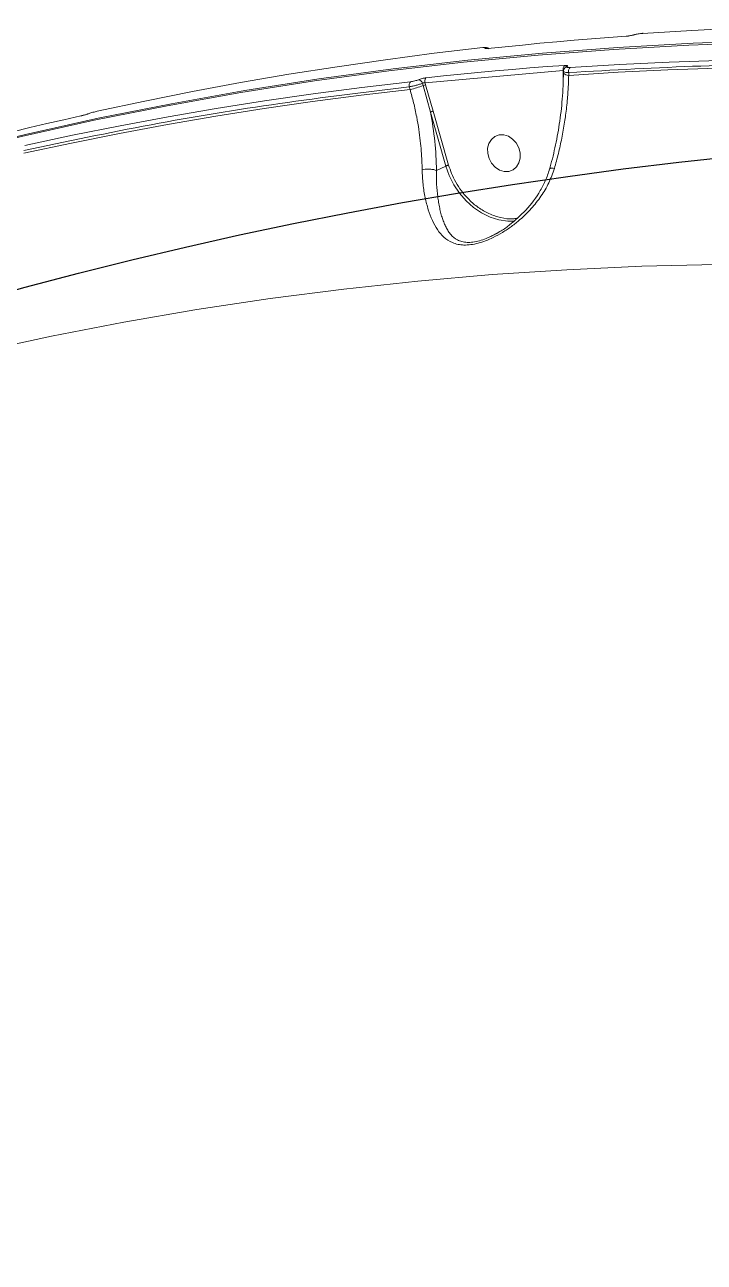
# Model space of a CAD drawing. Header units: millimetres. Extents: x -5609 to 5139, y -3980 to 3221.
# Drawn here: x 2318.7 to 2479.6, y 1221.5 to 1514.3 of the extents above; entities that cross this region are included whole.
import ezdxf

# ---------------------------------------------------------------- set-up
doc = ezdxf.new("R2010")
doc.units = ezdxf.units.MM
doc.layers.add('DIKOM_ОБЪЕКТ', color=7, linetype='Continuous')
doc.layers.add('DIKOM_РАЗМЕР_ОБЪЕКТА', color=7, linetype='Continuous')

# ---------------------------------------------------------------- blocks, each defined once
blk = doc.blocks.new('A$Cc336a1e3')
at = {"color": 8, "linetype": 'Continuous', "lineweight": 15}
for p, q in [((5281.32, 2784.53), (5281.46, 2784.54)), ((5266.38, 2776.43), (5266.52, 2776.5)), ((5266.38, 2776.3), (5266.35, 2773.97)), ((5266.38, 2776.3), (5266.45, 2776.28))]:
    blk.add_line(p, q, dxfattribs=at)
at = {"color": 7, "linetype": 'Continuous', "lineweight": 15}
for p, q in [((5233.67, 2773.52), (5266.38, 2776.43)), ((5266.38, 2776.43), (5266.38, 2776.3)), ((5233.81, 2773.03), (5233.67, 2773.52)), ((5266.44, 2776.3), (5266.44, 2775.89)), ((5267.69, 2775.92), (5267.68, 2775.27)), ((5230.12, 2771.93), (5229.94, 2772.56)), ((5233.03, 2773.41), (5233.19, 2772.84)), ((5234.95, 2766.59), (5233.19, 2772.84)), ((5235.62, 2766.8), (5233.81, 2773.03)), ((5234.95, 2766.59), (5238.59, 2753.81)), ((5239.25, 2754.02), (5235.62, 2766.8)), ((5238.59, 2753.81), (5236.37, 2752.77))]:
    blk.add_line(p, q, dxfattribs=at)
at = {"color": 7, "linetype": 'Continuous', "lineweight": 15, "flags": 128}
for points in [[(5379.58, 2786.62), (5367.71, 2786.98), (5355.85, 2787.19), (5344.01, 2787.24), (5332.19, 2787.14), (5320.39, 2786.89), (5308.62, 2786.48), (5296.87, 2785.92), (5285.14, 2785.21)], [(5285.14, 2785.21), (5285.24, 2785.23), (5285.31, 2785.22)], [(5314.09, 2783.02), (5296.16, 2782.39), (5278.3, 2781.41), (5260.49, 2780.08), (5242.76, 2778.39), (5225.1, 2776.34), (5207.51, 2773.94), (5190.01, 2771.19), (5172.6, 2768.09), (5155.29, 2764.63), (5138.07, 2760.83), (5120.96, 2756.67), (5103.96, 2752.17), (5087.08, 2747.32), (5070.31, 2742.13), (5053.68, 2736.59)], [(5054.68, 2737.07), (5071.32, 2742.6), (5088.09, 2747.8), (5104.97, 2752.65), (5121.97, 2757.15), (5139.08, 2761.3), (5156.3, 2765.11), (5173.61, 2768.56), (5191.02, 2771.67), (5208.52, 2774.42), (5226.1, 2776.82), (5243.77, 2778.86), (5261.5, 2780.55), (5279.31, 2781.89), (5297.17, 2782.87), (5315.1, 2783.49)], [(5281.32, 2784.53), (5277.21, 2784.23), (5273.11, 2783.91), (5269.01, 2783.58), (5264.91, 2783.22), (5260.82, 2782.85), (5256.74, 2782.45), (5252.65, 2782.04), (5248.57, 2781.61)], [(5283.23, 2784.87), (5283.1, 2784.85), (5283.04, 2784.83)], [(5247.36, 2781.84), (5235.82, 2780.49), (5224.3, 2778.98), (5212.83, 2777.32), (5201.39, 2775.51), (5189.98, 2773.55), (5178.62, 2771.44), (5167.3, 2769.18), (5156.02, 2766.77)], [(5248.57, 2781.61), (5248.67, 2781.63), (5248.73, 2781.63)], [(5233.95, 2774.71), (5238.03, 2775.14), (5242.11, 2775.55), (5246.2, 2775.95), (5250.29, 2776.32), (5254.39, 2776.68), (5258.49, 2777.01), (5262.59, 2777.33), (5266.69, 2777.63)], [(5267.68, 2775.27), (5279.42, 2775.99), (5291.19, 2776.55), (5302.98, 2776.96), (5314.79, 2777.21), (5326.62, 2777.31), (5338.48, 2777.26), (5350.35, 2777.05), (5362.24, 2776.69)], [(5268, 2777.12), (5279.72, 2777.83), (5291.47, 2778.39), (5303.25, 2778.8), (5315.05, 2779.05), (5326.87, 2779.15), (5338.71, 2779.1), (5350.57, 2778.89), (5362.44, 2778.53)], [(5138.87, 2758.68), (5150.15, 2761.09), (5161.48, 2763.35), (5172.84, 2765.46), (5184.24, 2767.42), (5195.68, 2769.23), (5207.16, 2770.89), (5218.67, 2772.4), (5230.22, 2773.75)], [(5138.67, 2756.82), (5149.96, 2759.24), (5161.3, 2761.5), (5172.67, 2763.62), (5184.09, 2765.58), (5195.54, 2767.4), (5207.04, 2769.06), (5218.56, 2770.57), (5230.12, 2771.93)], [(5152.19, 2765.7), (5148.15, 2764.78), (5144.11, 2763.85), (5140.08, 2762.89), (5136.05, 2761.92), (5132.03, 2760.92), (5128.02, 2759.91), (5124.01, 2758.88), (5120.01, 2757.83)], [(5152.9, 2765.87), (5152.92, 2765.87), (5152.92, 2765.87)], [(5256.19, 2756.92), (5255.87, 2758.15), (5255.26, 2759.27), (5254.41, 2760.2), (5253.4, 2760.86), (5252.3, 2761.19), (5251.21, 2761.18), (5250.21, 2760.81), (5249.38, 2760.12), (5248.79, 2759.17), (5248.49, 2758.04), (5248.51, 2756.8), (5248.83, 2755.57), (5249.44, 2754.45), (5250.29, 2753.52), (5251.3, 2752.86), (5252.4, 2752.52), (5253.5, 2752.54), (5254.5, 2752.91), (5255.32, 2753.59), (5255.91, 2754.54), (5256.21, 2755.68), (5256.19, 2756.92)], [(5302.75, 2730.54), (5284.97, 2730.09), (5267.24, 2729.28), (5249.58, 2728.11), (5231.98, 2726.58), (5214.46, 2724.69), (5197.01, 2722.44), (5179.65, 2719.83), (5162.37, 2716.86), (5145.19, 2713.54), (5128.11, 2709.86), (5111.14, 2705.82), (5094.28, 2701.43)]]:
    blk.add_lwpolyline(points, dxfattribs=at)
at = {"color": 8, "linetype": 'Continuous', "lineweight": 15, "flags": 128}
for points in [[(5267.68, 2775.27), (5267.32, 2775.35), (5267.02, 2775.43), (5266.77, 2775.54), (5266.58, 2775.65), (5266.47, 2775.77), (5266.44, 2775.89), (5266.44, 2775.9)], [(5254.8, 2740.73), (5253.27, 2740.74), (5251.17, 2741.06), (5249.09, 2741.71), (5247.07, 2742.7), (5245.17, 2743.98), (5243.41, 2745.55), (5241.85, 2747.35), (5240.5, 2749.36), (5239.41, 2751.53), (5238.59, 2753.81)]]:
    blk.add_lwpolyline(points, dxfattribs=at)
at = {"color": 7, "linetype": 'Continuous', "lineweight": 15}
for centre, radius, start, end in [((5267.53, 2776.77), 1.19, 134.2387, 196.7118), ((5231.04, 2772.93), 1.16, 135.0708, 198.6702), ((5232, 2773.18), 1.06, 12.3349, 85.3505), ((5226.1, 2790.97), 19.47, 281.9221, 291.3636), ((5234.61, 2769.23), 3.88, 101.8947, 111.369)]:
    blk.add_arc(centre, radius, start, end, dxfattribs=at)
for points, knots in [([(5285.14, 2785.21), (5284.98, 2785.19), (5284.66, 2785.17), (5284.12, 2785.09), (5283.61, 2784.98), (5283.36, 2784.91), (5283.23, 2784.87)], [0, 0, 0, 0, 0.250021, 0.499862, 0.749861, 1, 1, 1, 1]), ([(5285.27, 2785.23), (5285.09, 2785.21), (5284.71, 2785.18), (5284.3, 2785.11), (5284.1, 2785.08)], [0, 0, 0, 0, 0.500198, 1, 1, 1, 1]), ([(5283.23, 2784.87), (5283.1, 2784.83), (5282.84, 2784.76), (5282.33, 2784.66), (5281.79, 2784.57), (5281.48, 2784.54), (5281.32, 2784.53)], [0, 0, 0, 0, 0.250102, 0.50009, 0.750003, 1, 1, 1, 1]), ([(5283.04, 2784.83), (5282.94, 2784.8), (5282.73, 2784.74), (5282.3, 2784.66), (5281.85, 2784.59), (5281.58, 2784.56), (5281.45, 2784.55)], [0, 0, 0, 0, 0.248226, 0.497889, 0.748527, 1, 1, 1, 1]), ([(5284.1, 2785.08), (5284.1, 2785.08), (5283.9, 2785.04), (5283.49, 2784.97), (5283.19, 2784.88), (5283.04, 2784.83)], [0, 0, 0, 0, 0.000986, 0.499292, 1, 1, 1, 1]), ([(5247.97, 2781.73), (5248.01, 2781.76), (5248.11, 2781.82), (5248.02, 2781.87), (5247.78, 2781.88), (5247.5, 2781.86), (5247.36, 2781.84)], [0, 0, 0, 0, 0.250279, 0.500254, 0.750131, 1, 1, 1, 1]), ([(5248.85, 2781.61), (5248.81, 2781.64), (5248.65, 2781.79), (5248.2, 2781.88), (5247.73, 2781.87), (5247.49, 2781.86)], [0, 0, 0, 0, 0.121185, 0.537193, 1, 1, 1, 1]), ([(5248.57, 2781.61), (5248.43, 2781.6), (5248.16, 2781.58), (5247.91, 2781.59), (5247.82, 2781.64), (5247.92, 2781.7), (5247.97, 2781.73)], [0, 0, 0, 0, 0.249798, 0.499717, 0.749736, 1, 1, 1, 1]), ([(5266.95, 2777.23), (5266.88, 2777.16), (5266.73, 2777.04), (5266.57, 2776.81), (5266.46, 2776.55), (5266.45, 2776.38), (5266.44, 2776.3)], [0, 0, 0, 0, 0.241946, 0.491928, 0.745778, 1, 1, 1, 1]), ([(5266.69, 2777.63), (5266.84, 2777.63), (5267.12, 2777.65), (5267.38, 2777.6), (5267.48, 2777.51), (5267.39, 2777.42), (5267.35, 2777.38)], [0, 0, 0, 0, 0.249927, 0.499754, 0.749735, 1, 1, 1, 1]), ([(5267.35, 2777.38), (5267.3, 2777.33), (5267.21, 2777.24), (5267.31, 2777.15), (5267.57, 2777.1), (5267.85, 2777.11), (5268, 2777.12)], [0, 0, 0, 0, 0.250233, 0.500247, 0.750114, 1, 1, 1, 1]), ([(5268, 2777.12), (5267.94, 2777.07), (5267.82, 2776.97), (5267.7, 2776.67), (5267.64, 2776.3), (5267.67, 2776.04), (5267.69, 2775.92)], [0, 0, 0, 0, 0.240676, 0.500029, 0.759382, 1, 1, 1, 1]), ([(5267.69, 2775.92), (5278.11, 2776.51), (5298.95, 2777.7), (5330.43, 2778.17), (5351.51, 2777.61), (5362.05, 2777.33)], [0, 0, 0, 0, 0.333328, 0.666672, 1, 1, 1, 1]), ([(5230.22, 2773.75), (5230.38, 2773.77), (5230.69, 2773.82), (5231.22, 2773.94), (5231.71, 2774.08), (5231.96, 2774.18), (5232.08, 2774.24)], [0, 0, 0, 0, 0.249945, 0.499839, 0.749843, 1, 1, 1, 1]), ([(5232.08, 2774.24), (5232.21, 2774.29), (5232.46, 2774.39), (5232.95, 2774.53), (5233.48, 2774.65), (5233.79, 2774.69), (5233.95, 2774.71)], [0, 0, 0, 0, 0.250203, 0.500193, 0.749996, 1, 1, 1, 1]), ([(5233.03, 2773.41), (5233.07, 2773.43), (5233.15, 2773.46), (5233.27, 2773.49), (5233.33, 2773.5)], [0, 0, 0, 0, 0.495377, 1, 1, 1, 1]), ([(5233.33, 2773.5), (5233.38, 2773.51), (5233.5, 2773.52), (5233.61, 2773.52), (5233.67, 2773.52)], [0, 0, 0, 0, 0.46575, 1, 1, 1, 1]), ([(5233.95, 2774.71), (5233.89, 2774.67), (5233.77, 2774.57), (5233.66, 2774.27), (5233.61, 2773.89), (5233.65, 2773.64), (5233.67, 2773.52)], [0, 0, 0, 0, 0.240587, 0.500043, 0.759452, 1, 1, 1, 1]), ([(5266.44, 2775.9), (5266.38, 2773.83), (5266.26, 2769.8), (5265.53, 2763.8), (5264.52, 2758.2), (5263.59, 2754.7), (5263.15, 2753.02)], [0, 0, 0, 0, 0.273646, 0.530909, 0.774285, 1, 1, 1, 1]), ([(5264.29, 2753.24), (5264.62, 2754.41), (5265.27, 2756.76), (5266.08, 2760.44), (5266.62, 2763.49), (5266.97, 2765.94), (5267.2, 2767.79), (5267.38, 2769.63), (5267.53, 2771.61), (5267.64, 2773.45), (5267.67, 2774.73), (5267.68, 2775.27)], [0, 0, 0, 0, 0.16294, 0.328006, 0.500244, 0.573837, 0.656943, 0.749552, 0.82272, 0.92485, 1, 1, 1, 1]), ([(5138.67, 2757.49), (5148.7, 2759.6), (5168.76, 2763.8), (5199.2, 2768.82), (5219.7, 2771.31), (5229.94, 2772.56)], [0, 0, 0, 0, 0.33333, 0.666674, 1, 1, 1, 1]), ([(5229.94, 2772.56), (5230.22, 2772.61), (5230.73, 2772.7), (5231.6, 2772.91), (5232.41, 2773.16), (5232.83, 2773.32), (5233.03, 2773.41)], [0, 0, 0, 0, 0.263707, 0.499736, 0.75059, 1, 1, 1, 1]), ([(5230.12, 2771.93), (5230.41, 2770.88), (5231, 2768.74), (5231.68, 2765.57), (5232.2, 2762.56), (5232.55, 2759.85), (5232.79, 2757.38), (5232.93, 2755.09), (5232.96, 2753.63), (5232.98, 2752.94)], [0, 0, 0, 0, 0.166907, 0.343406, 0.499295, 0.637443, 0.766945, 0.887793, 1, 1, 1, 1]), ([(5152.9, 2765.87), (5152.78, 2765.84), (5152.52, 2765.77), (5152.3, 2765.72), (5152.19, 2765.7)], [0, 0, 0, 0, 0.497641, 1, 1, 1, 1]), ([(5152.92, 2765.87), (5152.81, 2765.84), (5152.59, 2765.79), (5152.4, 2765.74), (5152.31, 2765.72)], [0, 0, 0, 0, 0.499165, 1, 1, 1, 1]), ([(5154.1, 2766.23), (5154.02, 2766.21), (5153.86, 2766.15), (5153.56, 2766.06), (5153.24, 2765.96), (5153.01, 2765.9), (5152.9, 2765.87)], [0, 0, 0, 0, 0.249816, 0.500256, 0.750447, 1, 1, 1, 1]), ([(5156.02, 2766.77), (5155.86, 2766.73), (5155.55, 2766.66), (5155.01, 2766.52), (5154.5, 2766.37), (5154.24, 2766.28), (5154.1, 2766.23)], [0, 0, 0, 0, 0.250182, 0.500166, 0.750046, 1, 1, 1, 1]), ([(5235.62, 2766.8), (5235.56, 2766.79), (5235.48, 2766.77), (5235.35, 2766.73), (5235.25, 2766.7), (5235.16, 2766.67), (5235.05, 2766.64), (5234.99, 2766.61), (5234.95, 2766.59)], [0, 0, 0, 0, 0.239423, 0.368312, 0.49992, 0.63182, 0.760583, 1, 1, 1, 1]), ([(5236.37, 2752.77), (5236.3, 2755.06), (5236.16, 2759.62), (5235.35, 2764.27), (5234.95, 2766.59)], [0, 0, 0, 0, 0.500719, 1, 1, 1, 1]), ([(5232.98, 2752.94), (5233.03, 2751.77), (5233.13, 2749.45), (5233.66, 2746.28), (5234.4, 2743.41), (5235.37, 2740.88), (5236.57, 2738.69), (5238.09, 2736.89), (5239.75, 2735.77), (5241.42, 2735.24), (5242.87, 2735.07), (5244.49, 2735.16), (5246.23, 2735.51), (5248.02, 2736.09), (5249.97, 2736.93), (5252.05, 2738.08), (5254.17, 2739.5), (5256.48, 2741.35), (5258.87, 2743.69), (5261.17, 2746.61), (5263.07, 2749.78), (5263.89, 2752.09), (5264.29, 2753.24)], [0, 0, 0, 0, 0.061028, 0.122223, 0.183667, 0.245487, 0.307598, 0.369819, 0.433523, 0.466864, 0.498203, 0.530695, 0.563163, 0.594249, 0.627589, 0.669738, 0.711894, 0.753655, 0.815789, 0.877566, 0.938676, 1, 1, 1, 1]), ([(5232.98, 2752.94), (5233.21, 2752.97), (5233.63, 2753.04), (5234.23, 2753.07), (5234.59, 2753.06), (5234.75, 2753.06), (5234.79, 2753.05), (5234.8, 2753.05), (5234.81, 2753.05), (5234.81, 2753.05), (5235.12, 2753.05), (5235.75, 2752.97), (5236.17, 2752.83), (5236.37, 2752.77)], [0, 0, 0, 0, 0.208175, 0.368055, 0.466871, 0.49207, 0.498509, 0.50023, 0.50068, 0.500805, 0.500934, 0.758142, 1, 1, 1, 1]), ([(5238.59, 2753.81), (5238.63, 2753.83), (5238.71, 2753.87), (5238.89, 2753.92), (5239.08, 2753.98), (5239.19, 2754.01), (5239.25, 2754.02)], [0, 0, 0, 0, 0.249969, 0.499905, 0.749961, 1, 1, 1, 1]), ([(5263.28, 2753.47), (5262.97, 2752.51), (5262.38, 2750.61), (5260.57, 2747.14), (5257.82, 2743.36), (5255, 2740.99), (5253.65, 2739.87)], [0, 0, 0, 0, 0.179749, 0.354852, 0.692701, 1, 1, 1, 1]), ([(5236.37, 2752.77), (5236.37, 2752.77), (5236.37, 2752.77), (5236.37, 2752.77), (5236.37, 2752.77)], [0, 0, 0, 0, 0.463811, 1, 1, 1, 1]), ([(5251.51, 2738.39), (5250.93, 2738.03), (5250.2, 2737.58), (5249.42, 2737.24), (5249.25, 2737.17)], [0, 0, 0, 0, 0.793019, 1, 1, 1, 1]), ([(5253.65, 2739.87), (5253.61, 2739.83), (5252.94, 2739.22), (5251.45, 2738.31), (5249.97, 2737.53), (5249.26, 2737.15)], [0, 0, 0, 0, 0.030836, 0.528606, 1, 1, 1, 1])]:
    blk.add_open_spline(points, degree=3, knots=knots, dxfattribs=at)
at = {"color": 8, "linetype": 'Continuous', "lineweight": 15}
for points, knots in [([(5247.97, 2781.73), (5248.08, 2781.74), (5248.3, 2781.74), (5248.49, 2781.63), (5248.59, 2781.58)], [0, 0, 0, 0, 0.515044, 1, 1, 1, 1]), ([(5267.35, 2777.38), (5267.24, 2777.36), (5267.1, 2777.33), (5266.99, 2777.24), (5266.96, 2777.21)], [0, 0, 0, 0, 0.698633, 1, 1, 1, 1]), ([(5266.47, 2776.35), (5266.46, 2776.33), (5266.39, 2776.24), (5266.56, 2776.1), (5266.97, 2775.96), (5267.45, 2775.94), (5267.69, 2775.92)], [0, 0, 0, 0, 0.060777, 0.379999, 0.690619, 1, 1, 1, 1]), ([(5152.19, 2765.7), (5152.26, 2765.72), (5152.33, 2765.75), (5152.41, 2765.7), (5152.42, 2765.69)], [0, 0, 0, 0, 0.905846, 1, 1, 1, 1]), ([(5255.39, 2741.44), (5255.09, 2741.39), (5253.87, 2741.19), (5251.61, 2741.53), (5248.82, 2742.43), (5246.27, 2743.91), (5244.08, 2745.75), (5242.3, 2747.8), (5240.93, 2749.91), (5239.91, 2751.98), (5239.47, 2753.36), (5239.25, 2754.02)], [0, 0, 0, 0, 0.045566, 0.188545, 0.328442, 0.46258, 0.588915, 0.706141, 0.813678, 0.911502, 1, 1, 1, 1]), ([(5263.23, 2753.14), (5263.23, 2753.18), (5263.22, 2753.21), (5263.28, 2753.24), (5263.29, 2753.25), (5263.34, 2753.27), (5263.47, 2753.29), (5263.76, 2753.3), (5264.1, 2753.27), (5264.29, 2753.24)], [0, 0, 0, 0, 0.243284, 0.245063, 0.259336, 0.299144, 0.449341, 0.688572, 1, 1, 1, 1]), ([(5249.25, 2737.17), (5248.89, 2737), (5247.99, 2736.58), (5246.55, 2736.09), (5244.99, 2735.76), (5243.57, 2735.69), (5242.35, 2735.88), (5240.98, 2736.42), (5239.95, 2737.29), (5239.15, 2738.38), (5238.62, 2739.29), (5238.17, 2740.3), (5237.77, 2741.39), (5237.42, 2742.56), (5237.12, 2743.83), (5236.87, 2745.16), (5236.6, 2747.02), (5236.36, 2749.48), (5236.37, 2751.68), (5236.37, 2752.77)], [0, 0, 0, 0, 0.035108, 0.084887, 0.13405, 0.183041, 0.232433, 0.282583, 0.384293, 0.435188, 0.486226, 0.537578, 0.589388, 0.641231, 0.692805, 0.747119, 0.795865, 0.89833, 1, 1, 1, 1])]:
    blk.add_open_spline(points, degree=3, knots=knots, dxfattribs=at)

msp = doc.modelspace()

# ---------------------------------------------------------------- linework, layer by layer
at = {"layer": 'DIKOM_РАЗМЕР_ОБЪЕКТА'}
msp.add_circle((2594.5, 436), 1052.678, dxfattribs=at)

# ---------------------------------------------------------------- block references
at = {"layer": 'DIKOM_ОБЪЕКТ'}
msp.add_blockref('A$Cc336a1e3', (-2820.166, -1272.903), dxfattribs=at)

doc.saveas('drawing.dxf')
